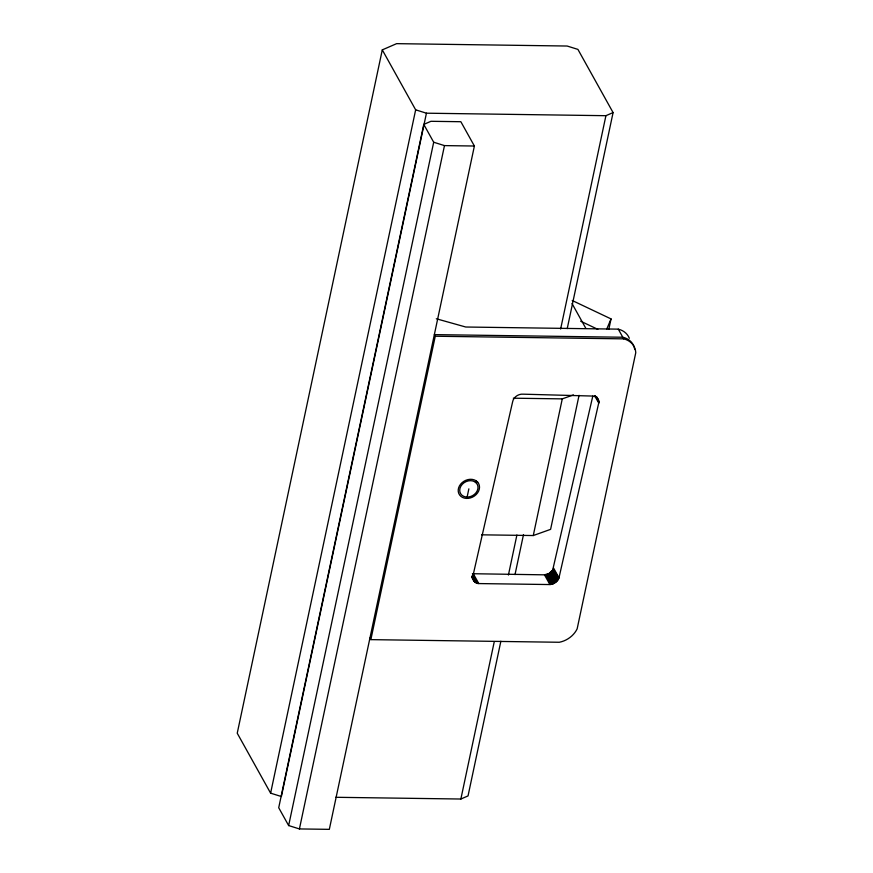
<?xml version="1.0" encoding="UTF-8"?>
<svg xmlns="http://www.w3.org/2000/svg" width="873" height="873" viewBox="0 0 873 873"><rect width="100%" height="100%" fill="white"/><g stroke="black" fill="none" stroke-linecap="round" stroke-linejoin="round"><path stroke-width="1.31" d="M598.889 402.267L559.287 576.475C558.567 581.473 553.351 585.019 548.451 584.539L480.172 583.59C475.643 584.321 471.245 579.727 473.068 575.274L512.549 402.137C513.28 397.16 518.486 393.647 523.364 394.181L591.436 396.026C595.08 395.611 599.053 398.372 598.889 402.267L595.288 395.785M382.287 49.881L237.238 733.211L270.608 793.164L281.379 796.525L426.439 113.195L605.917 115.694L613.086 112.584L577.915 49.39L567.134 46.029L396.626 43.65L382.287 49.881L415.657 109.834L270.608 793.164M423.776 124.413L278.716 807.743L288.647 825.563L299.417 828.935L329.328 829.35L474.388 146.02L460.857 121.718L430.946 121.303L423.776 124.413L433.695 142.234L288.647 825.563M299.417 828.935L444.477 145.605L474.388 146.02M436.314 318.765L465.735 327.015L618.291 329.143L623.704 338.866A21.454 17.416 -29.1 0 1 635.762 352.736L577.162 628.811A21.454 17.416 -29.1 0 1 559.309 642.266L370.85 639.636L435.256 336.236L434.35 334.621L622.809 337.24A20.887 16.958 -29.1 0 1 634.726 349.473M466.826 498.418L468.856 488.858M335.767 797.289L460.868 799.024L494.26 641.699M508.413 575.034L516.903 535.029M560.63 329.034L605.917 115.694M500.862 641.251L468.037 795.914L460.868 799.024M515.015 574.576L523.505 534.582M567.232 328.586L613.086 112.584M481.601 534.822L533.272 535.542L562.277 398.874L573.419 394.902M579.05 395.338L550.601 529.354L533.272 535.542M608.808 329.405L611.035 318.907L572.219 300.498M472.391 573.714L544.49 574.838L549.073 573.463L552.696 570.014L592.8 396.091M606.648 329.339L611.035 318.907M475.381 482.256L476.472 481.165M435.256 336.236L623.704 338.866M513.335 398.197L562.277 398.874M415.657 109.834L426.439 113.195M433.695 142.234L444.477 145.605M580.665 321.199L597.83 329.339M572.001 303.488L585.805 328.303M596.75 396.931L598.551 400.172M596.412 396.877L598.813 401.198M594.6 395.6L598.813 403.162M553.58 568.083L558.993 577.795M553.264 568.956L558.676 578.679M552.696 570.014L558.109 579.737M551.976 571.018L557.389 580.741M551.125 571.935L556.538 581.658M550.143 572.764L555.555 582.487M549.073 573.463L554.475 583.186M547.917 574.041L553.329 583.764M546.705 574.467L552.118 584.19M545.483 574.75L550.885 584.474M544.49 574.838L549.903 584.561M473.373 573.856L478.786 583.568M472.991 574.794L477.804 583.437M472.511 575.569L476.713 583.131M472.107 576.18L475.72 582.662M471.824 576.649L474.836 582.051M471.584 576.355L472.784 578.515M471.682 576.998L474.083 581.32M369.945 638.021L370.85 639.636M618.291 329.143A21.454 17.416 -29.1 0 1 629.335 338.266M477.695 482.191L475.85 480.641A11.12 9.036 -29.1 0 0 458.609 487.876A11.12 9.036 -29.1 0 0 470.536 497.894A11.12 9.036 -29.1 0 0 477.695 482.191M476.44 483.14L474.857 481.82A9.538 7.737 -29.1 0 0 460.071 488.018A9.538 7.737 -29.1 0 0 470.296 496.606A9.538 7.737 -29.1 0 0 476.44 483.14"/></g></svg>
